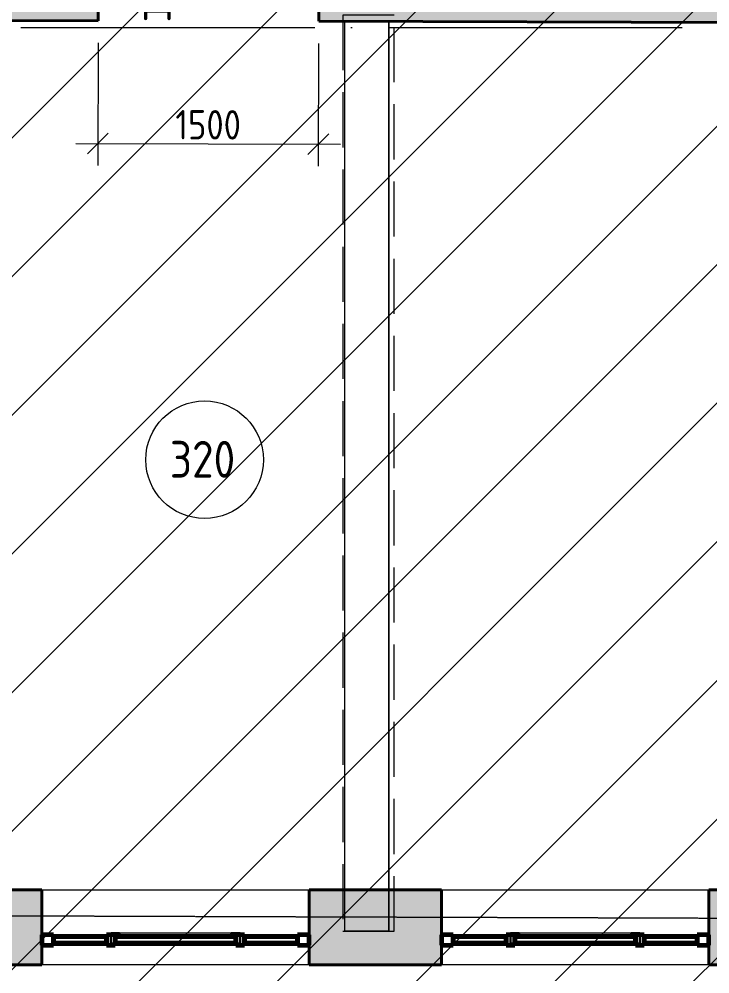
# Model space of a CAD drawing. Header units: millimetres. Extents: x -269164 to 430575, y -569542 to 36130.
# Drawn here: x 212087 to 216786, y -428454 to -421959 of the extents above; entities that cross this region are included whole.
import ezdxf

# ---------------------------------------------------------------- set-up
doc = ezdxf.new("R2010")
doc.units = ezdxf.units.MM
for name, pattern in [('ADSK_Линия сетки', [25, 20, -2.5, 0, -2.5]), ('ADSK_Сверху', [4.5, 3, -1.5]), ('GOST2.303 4', [7, 5, -2, 0])]:
    doc.linetypes.add(name, pattern=pattern)
for name, color, linetype, lineweight in [('_ Окна', 7, 'Continuous', 30), ('Витраж', 7, 'Continuous', 18), ('Каркас', 7, 'Continuous', 18), ('Марки дверей', 7, 'Continuous', 20), ('Марки помещений', 7, 'Continuous', 20), ('Окна', 7, 'Continuous', 18), ('Оси', 7, 'Continuous', 9), ('Панели витража', 7, 'Continuous', 18), ('Перекрытие', 7, 'Continuous', 18), ('Размеры', 7, 'Continuous', 9), ('Стены внутренние', 7, 'Continuous', 18), ('Стены наружные', 7, 'Continuous', 18)]:
    doc.layers.add(name, color=color, linetype=linetype, lineweight=lineweight)
doc.styles.add('GOST Common', font='GOST_Common.ttf', dxfattribs={"width": 0.9, "height": 200})
doc.styles.add('GOST Common_2', font='GOST_Common.ttf', dxfattribs={"width": 0.9, "height": 250})
doc.dimstyles.new('ADSK_Основной_2_мм_Округление_до_1_мм', dxfattribs={"dimscale": 304.8, "dimtxt": 201.142999, "dimasz": 0.463911, "dimexe": 0.492126, "dimexo": 0.492126, "dimgap": 0.098425, "dimtad": 1, "dimdec": 0, "dimdsep": 46, "dimtxsty": 'GOST Common', "dimblk1": 'OBLIQUE', "dimblk2": 'OBLIQUE', "dimsah": 1, "dimcen": 0.09, "dimdle": 0.492126, "dimazin": 2, "dimtfac": 1, "dimtdec": 4, "dimtix": 1, "dimtmove": 0, "dimatfit": 3, "dimfxl": 1, "dimtvp": 1, "dimtolj": 1, "dimtzin": 0, "dimlwd": 20, "dimlwe": 20, "dimarcsym": 2})

# ---------------------------------------------------------------- blocks, each defined once
blk = doc.blocks.new('Прямоугольный импост - 70х20_60мм-1225109-03 План 3-го этажа маркировочный')
at = {"layer": 'Витраж', "color": 253, "linetype": 'ADSK_Сверху', "true_color": 0xaaaaaa}
for p, q in [((39644.1, 2434.5), (39644.1, 2364.5)), ((39724.1, 2434.5), (39644.1, 2434.5)), ((40114.1, 2434.5), (40084.1, 2434.5)), ((39724.1, 2364.5), (39644.1, 2364.5)), ((40114.1, 2364.5), (40084.1, 2364.5))]:
    blk.add_line(p, q, dxfattribs=at)
blk = doc.blocks.new('Прямоугольный импост - 70х20_60мм-1424711-03 План 3-го этажа маркировочный')
at = {"layer": 'Витраж', "color": 253, "linetype": 'ADSK_Сверху', "true_color": 0xaaaaaa}
for p, q in [((-80, 35), (0, 35)), ((0, 35), (0, -35)), ((0, -35), (-80, -35))]:
    blk.add_line(p, q, dxfattribs=at)
blk = doc.blocks.new('Прямоугольный импост - 70х20_60мм-1424712-03 План 3-го этажа маркировочный')
at = {"layer": 'Витраж', "color": 253, "linetype": 'ADSK_Сверху', "true_color": 0xaaaaaa}
for p, q in [((0, 35), (-80, 35)), ((0, -35), (0, 35)), ((-80, -35), (0, -35))]:
    blk.add_line(p, q, dxfattribs=at)
blk = doc.blocks.new('Прямоугольный импост - 70х20_60мм-1225111-03 План 3-го этажа маркировочный')
at = {"layer": 'Витраж', "color": 253, "linetype": 'ADSK_Сверху', "true_color": 0xaaaaaa}
for p, q in [((40144.1, 2434.5), (40114.1, 2434.5)), ((40994.1, 2434.5), (40964.1, 2434.5)), ((40144.1, 2364.5), (40114.1, 2364.5)), ((40994.1, 2364.5), (40964.1, 2364.5))]:
    blk.add_line(p, q, dxfattribs=at)
blk = doc.blocks.new('Витраж-тент со смещением вовне - 60мм 30 сдвиг-1466942-03 План 3-го этажа маркировочный')
at = {"layer": '_ Окна', "color": 253, "linetype": 'ADSK_Сверху', "true_color": 0xaaaaaa}
for p, q in [((-440, 25), (-440, -45)), ((-440, 25), (-410, 25)), ((-440, -45), (-440, 25)), ((440, 25), (410, 25)), ((440, -45), (440, 25)), ((440, -45), (440, 25)), ((-380, -45), (-440, -45)), ((-380, -35), (-380, -45)), ((380, -35), (380, -45)), ((380, -45), (440, -45))]:
    blk.add_line(p, q, dxfattribs=at)
at = {"layer": 'Окна', "color": 253, "linetype": 'ADSK_Сверху', "true_color": 0xaaaaaa}
blk.add_line((-380, -45), (380, -45), dxfattribs=at)
blk = doc.blocks.new('Прямоугольный импост - 70х20_60мм-1225113-03 План 3-го этажа маркировочный')
at = {"layer": 'Витраж', "color": 253, "linetype": 'ADSK_Сверху', "true_color": 0xaaaaaa}
for p, q in [((41024.1, 2434.5), (40994.1, 2434.5)), ((41464.1, 2434.5), (41384.1, 2434.5)), ((41464.1, 2364.5), (41464.1, 2434.5)), ((41024.1, 2364.5), (40994.1, 2364.5)), ((41464.1, 2364.5), (41384.1, 2364.5))]:
    blk.add_line(p, q, dxfattribs=at)
blk = doc.blocks.new('Прямоугольный импост - 70х60мм-1424709-03 План 3-го этажа маркировочный')
at = {"layer": 'Витраж', "color": 253, "linetype": 'ADSK_Сверху', "true_color": 0xaaaaaa}
for p, q in [((-30, 35), (30, 35)), ((30, -35), (-30, -35))]:
    blk.add_line(p, q, dxfattribs=at)
blk = doc.blocks.new('Прямоугольный импост - 70х60мм-1225009-03 План 3-го этажа маркировочный')
at = {"layer": 'Витраж', "color": 253, "linetype": 'ADSK_Сверху', "true_color": 0xaaaaaa}
for p, q in [((41024.1, 2434.5), (41024.1, 2364.5)), ((41384.1, 2434.5), (41024.1, 2434.5)), ((41384.1, 2364.5), (41384.1, 2434.5)), ((41384.1, 2364.5), (41024.1, 2364.5))]:
    blk.add_line(p, q, dxfattribs=at)
blk = doc.blocks.new('Прямоугольный импост - 70х60мм-1242018-03 План 3-го этажа маркировочный')
at = {"layer": 'Витраж', "color": 253, "linetype": 'ADSK_Сверху', "true_color": 0xaaaaaa}
for p, q in [((40144.1, 2434.5), (40144.1, 2364.5)), ((40964.1, 2434.5), (40144.1, 2434.5)), ((40964.1, 2364.5), (40964.1, 2434.5)), ((40964.1, 2364.5), (40144.1, 2364.5))]:
    blk.add_line(p, q, dxfattribs=at)
blk = doc.blocks.new('Системная панель - _AR_Стекло_40мм_привязка по центру-V9-03 План 3-го этажа маркировочный')
at = {"layer": 'Панели витража', "color": 1, "lineweight": 60, "true_color": 0xff0000}
for p, q in [((180, 20), (-180, 20)), ((-180, 20), (-180, -20)), ((180, -20), (180, 20)), ((-180, -20), (180, -20))]:
    blk.add_line(p, q, dxfattribs=at)
blk = doc.blocks.new('Прямоугольный импост - 70х40_60мм-V7-03 План 3-го этажа маркировочный')
at = {"layer": 'Витраж'}
for p, q in [((41024.1, 2434.5), (41384.1, 2434.5)), ((41024.1, 2364.5), (41384.1, 2364.5))]:
    blk.add_line(p, q, dxfattribs=at)
blk = doc.blocks.new('Прямоугольный импост - 70х20_60мм-V10-03 План 3-го этажа маркировочный')
at = {"layer": 'Витраж', "color": 1, "lineweight": 60, "true_color": 0xff0000}
for p, q in [((-80, 35), (0, 35)), ((-80, -35), (-80, 35)), ((0, 35), (0, -35)), ((0, -35), (-80, -35))]:
    blk.add_line(p, q, dxfattribs=at)
blk = doc.blocks.new('Прямоугольный импост - 70х20_60мм-V11-03 План 3-го этажа маркировочный')
at = {"layer": 'Витраж', "color": 1, "lineweight": 60, "true_color": 0xff0000}
for p, q in [((0, 35), (-80, 35)), ((-80, 35), (-80, -35)), ((0, -35), (0, 35)), ((-80, -35), (0, -35))]:
    blk.add_line(p, q, dxfattribs=at)
blk = doc.blocks.new('Прямоугольный импост - 70х40_60мм-V8-03 План 3-го этажа маркировочный')
at = {"layer": 'Витраж'}
for p, q in [((39724.1, 2434.5), (40084.1, 2434.5)), ((39724.1, 2364.5), (40084.1, 2364.5))]:
    blk.add_line(p, q, dxfattribs=at)
blk = doc.blocks.new('Системная панель - _AR_Стекло_40мм_привязка по центру-V12-03 План 3-го этажа маркировочный')
at = {"layer": 'Панели витража', "color": 1, "lineweight": 60, "true_color": 0xff0000}
for p, q in [((410, 20), (-410, 20)), ((-410, 20), (-410, -20)), ((410, -20), (410, 20)), ((-410, -20), (410, -20))]:
    blk.add_line(p, q, dxfattribs=at)
blk = doc.blocks.new('Прямоугольный импост - 70х40_60мм-1229822-03 План 3-го этажа маркировочный')
at = {"layer": 'Витраж'}
for p, q in [((40144.1, 2434.5), (40964.1, 2434.5)), ((40144.1, 2364.5), (40964.1, 2364.5))]:
    blk.add_line(p, q, dxfattribs=at)
blk = doc.blocks.new('Прямоугольный импост - 70х60мм-V13-03 План 3-го этажа маркировочный')
at = {"layer": 'Витраж', "color": 1, "lineweight": 60, "true_color": 0xff0000}
for p, q in [((-30, 35), (30, 35)), ((-30, -35), (-30, 35)), ((30, 35), (30, -35)), ((30, -35), (-30, -35))]:
    blk.add_line(p, q, dxfattribs=at)
blk = doc.blocks.new('ADSK_Марка_Помещение_ОдноЗначение - Номер-247393-03 План 3-го этажа маркировочный')
at = {"layer": 'Марки помещений'}
blk.add_circle((0, 0), 4, dxfattribs=at)
blk = doc.blocks.new('_Oblique')
at = {"color": 0, "linetype": 'ByBlock', "lineweight": -2}
blk.add_line((-0.5, -0.5), (0.5, 0.5), dxfattribs=at)
blk = doc.blocks.new('*D10025')
at = {"layer": 'Defpoints', "color": 0, "lineweight": 40, "transparency": 16777216}
for p in [(212625.2, -421970.2), (214125.2, -421974.2), (214123, -422809.8)]:
    blk.add_point(p, dxfattribs=at)
at = {"layer": 'Размеры', "color": 0, "lineweight": 20, "transparency": 16777216}
for p, q in [((212624.8, -422120.2), (212622.6, -422955.9)), ((214124.8, -422124.2), (214122.6, -422959.8)), ((212473, -422805.5), (214273, -422810.2))]:
    blk.add_line(p, q, dxfattribs=at)
at = {"layer": 'Размеры', "color": 0, "lineweight": 20, "transparency": 16777216, "xscale": 141.4, "yscale": 141.4, "zscale": 141.4}
for p, rotation in [((212623, -422805.9), 179.8485505273575), ((214123, -422809.8), 359.8485505273575)]:
    blk.add_blockref('_Oblique', p, dxfattribs=dict(at, rotation=rotation))
at = {"layer": 'Размеры', "color": 0, "lineweight": 20, "transparency": 16777216, "insert": (213373.3, -422677.9), "char_height": 200, "width": 560.473, "attachment_point": 5, "rotation": 359.84855, "style": 'GOST Common'}
blk.add_mtext('\\A1;1500', dxfattribs=at)

msp = doc.modelspace()

# ---------------------------------------------------------------- hatches: boundary and pattern name
at = {"lineweight": 13, "true_color": 0x636466}
h = msp.add_hatch(dxfattribs=at)
h.set_pattern_fill('ANSI31', color=251, scale=210)
h.set_pattern_definition([(45, (-1914008.9, -109463.3), (-471.46345, 471.46345), [])])
h.paths.add_polyline_path([(234958.19, -379662.32), (191467.82, -379662.32), (191467.82, -437206.01), (234958.19, -437206.01)])
at = {"layer": 'Стены внутренние', "true_color": 0xc0c0c0}
h = msp.add_hatch(color=9, dxfattribs=at)
h.paths.add_polyline_path([(220305.97, -421990.5), (220303.14, -421610.49), (214126.17, -421594.16), (214125.16, -421974.16), (220248.21, -421990.35)])
h.paths.add_polyline_path([(212625.17, -421970.2), (212625.99, -421590.2), (208077.14, -421578.18), (208076.14, -421958.17), (211751.34, -421967.89)])
h.paths.add_polyline_path([(206533.18, -421954.1), (206533.18, -421574.09), (205555.17, -421571.51), (205555.17, -421951.51)])
h.paths.add_polyline_path([(204054.17, -421947.54), (204054.99, -421567.54), (197068.18, -421549.08), (197067.17, -421929.07), (203726.36, -421946.68)])
h.paths.add_polyline_path([(195521.88, -421924.99), (195522.89, -421544.99), (193346.25, -421539.24), (193345.24, -421919.24), (194979.68, -421923.56)])
h.paths.add_polyline_path([(191845.25, -421915.27), (191845.25, -421535.27), (188699, -421526.95), (188698, -421906.95)])
h.paths.add_polyline_path([(187164.01, -421902.9), (187164.01, -421522.9), (186315.93, -421520.65), (186316.67, -421900.66), (187139.3, -421902.83)])
at = {"layer": 'Стены наружные', "true_color": 0xc0c0c0}
h = msp.add_hatch(color=9, dxfattribs=at)
h.paths.add_polyline_path([(205545.95, -428392.41), (206570.09, -428392.41), (206570.09, -427882.41), (205545.95, -427882.41), (205545.95, -428067.23)])
h.paths.add_polyline_path([(186455.9, -428392.41), (186848.19, -428392.41), (186848.19, -427882.41), (186455.9, -427882.41), (186455.9, -428035.43)])
h.paths.add_polyline_path([(214060.74, -428392.41), (214960.07, -428392.41), (214960.07, -427882.41), (214060.74, -427882.41), (214060.74, -428089.06)])
h.paths.add_polyline_path([(211240.14, -428392.41), (212240.74, -428392.41), (212240.74, -427882.41), (211240.14, -427882.41), (211240.14, -428089.06)])
h.paths.add_polyline_path([(216788.36, -428392.41), (217827.01, -428392.41), (217827.01, -427882.41), (216780.07, -427882.41), (216780.07, -428392.41)])
h.paths.add_polyline_path([(219647.01, -428392.41), (220729.84, -428392.41), (220729.84, -427882.41), (219647.01, -427882.41), (219647.01, -428089.06)])
h.paths.add_polyline_path([(198117.68, -428392.41), (198117.68, -427882.41), (197123.9, -427882.41), (197123.9, -428392.41)])
h.paths.add_polyline_path([(199937.68, -428392.41), (200945.96, -428392.41), (200945.96, -427882.41), (199937.68, -427882.41), (199937.68, -428067.23)])
h.paths.add_polyline_path([(202765.96, -428392.41), (203725.95, -428392.41), (203725.95, -427882.41), (202765.96, -427882.41), (202765.96, -428067.23)])
h.paths.add_polyline_path([(208390.09, -428392.41), (209420.14, -428392.41), (209420.14, -427882.41), (208390.09, -427882.41), (208390.09, -428067.23)])
h.paths.add_polyline_path([(194790.99, -428392.41), (195303.9, -428392.41), (195303.9, -427882.41), (194287.12, -427882.41), (194287.12, -428392.41), (194761.34, -428392.41)])
h.paths.add_polyline_path([(192460.92, -428392.41), (192467.12, -428392.41), (192467.12, -427882.41), (191474.09, -427882.41), (191474.09, -428392.41)])
h.paths.add_polyline_path([(188668.19, -428392.41), (189654.09, -428392.41), (189654.09, -427882.41), (188668.19, -427882.41), (188668.19, -428035.43)])

# ---------------------------------------------------------------- linework, layer by layer
at = {"layer": 'Каркас', "color": 253, "linetype": 'ADSK_Сверху', "true_color": 0xb2b2b2}
for p, q in [((214601.38, -421975.42), (214301.38, -421974.63)), ((214301.38, -421974.63), (214301.38, -428162.19)), ((214601.38, -428162.19), (214601.38, -421975.42)), ((214601.38, -428162.19), (214301.38, -428162.19))]:
    msp.add_line(p, q, dxfattribs=at)
at = {"layer": 'Каркас', "color": 253, "linetype": 'ADSK_Сверху', "true_color": 0xaaaaaa}
for p, q in [((214301.38, -421974.63), (214301.38, -428162.19)), ((214301.38, -421974.63), (214601.38, -421975.42)), ((214601.38, -421975.42), (214601.38, -428162.19)), ((214301.38, -428162.19), (214601.38, -428162.19))]:
    msp.add_line(p, q, dxfattribs=at)
at = {"layer": 'Каркас', "color": 30, "linetype": 'GOST2.303 4', "ltscale": 75, "true_color": 0xf26722}
msp.add_lwpolyline([(214638.56, -421932.65), (214288.56, -421932.13), (214288.56, -428163.72), (214638.56, -428163.72), (214638.56, -421932.65)], dxfattribs=at)
at = {"layer": 'Оси', "linetype": 'ADSK_Линия сетки', "ltscale": 100}
msp.add_line((167096.68, -422015.13), (235324.62, -422015.13), dxfattribs=at)
at = {"layer": 'Перекрытие', "color": 9, "linetype": 'ADSK_Сверху', "true_color": 0xaad4d4}
msp.add_line((220554.64, -428088.49), (211878, -428059.78), dxfattribs=at)
at = {"layer": 'Стены внутренние', "lineweight": 40}
for p, q in [((212625.17, -421970.2), (212625.99, -421660.2)), ((214125.98, -421664.16), (214125.16, -421974.16)), ((211785.25, -421967.98), (212625.17, -421970.2)), ((214125.16, -421974.16), (218979.61, -421987))]:
    msp.add_line(p, q, dxfattribs=at)
at = {"layer": 'Стены наружные', "lineweight": 40}
for p, q in [((212240.74, -427882.41), (211785.25, -427882.41)), ((212240.74, -428392.41), (212240.74, -427882.41)), ((214960.07, -427882.41), (214060.74, -427882.41)), ((214060.74, -427882.41), (214060.74, -428392.41)), ((214960.07, -428392.41), (214960.07, -427882.41)), ((217827.01, -427882.41), (216780.07, -427882.41)), ((216780.07, -427882.41), (216780.07, -428392.41)), ((211240.14, -428392.41), (212240.74, -428392.41)), ((214060.74, -428392.41), (214960.07, -428392.41)), ((216780.07, -428392.41), (217827.01, -428392.41))]:
    msp.add_line(p, q, dxfattribs=at)
at = {"layer": 'Стены наружные'}
for p, q in [((212240.74, -427882.41), (214060.74, -427882.41)), ((214960.07, -427882.41), (216780.07, -427882.41)), ((214060.74, -428392.41), (212240.74, -428392.41)), ((216780.07, -428392.41), (214960.07, -428392.41))]:
    msp.add_line(p, q, dxfattribs=at)

# ---------------------------------------------------------------- block references
at = {"layer": '_ Окна', "color": 253, "linetype": 'ADSK_Сверху', "true_color": 0xaaaaaa, "rotation": 180}
for p in [(213150.74, -428222.41), (215870.07, -428222.41)]:
    msp.add_blockref('Витраж-тент со смещением вовне - 60мм 30 сдвиг-1466942-03 План 3-го этажа маркировочный', p, dxfattribs=at)
at = {"layer": 'Витраж', "color": 253, "linetype": 'ADSK_Сверху', "true_color": 0xaaaaaa}
for name, p in [('Прямоугольный импост - 70х20_60мм-1225109-03 План 3-го этажа маркировочный', (172596.64, -430621.92)), ('Прямоугольный импост - 70х60мм-1225009-03 План 3-го этажа маркировочный', (171296.64, -430621.92)), ('Прямоугольный импост - 70х20_60мм-1225111-03 План 3-го этажа маркировочный', (172596.64, -430621.92)), ('Прямоугольный импост - 70х60мм-1242018-03 План 3-го этажа маркировочный', (172596.64, -430621.92)), ('Прямоугольный импост - 70х20_60мм-1225113-03 План 3-го этажа маркировочный', (172596.64, -430621.92)), ('Прямоугольный импост - 70х60мм-1225009-03 План 3-го этажа маркировочный', (172596.64, -430621.92)), ('Прямоугольный импост - 70х20_60мм-1424712-03 План 3-го этажа маркировочный', (214060.74, -428222.41)), ('Прямоугольный импост - 70х20_60мм-1225109-03 План 3-го этажа маркировочный', (175315.97, -430621.92)), ('Прямоугольный импост - 70х60мм-1225009-03 План 3-го этажа маркировочный', (174015.97, -430621.92)), ('Прямоугольный импост - 70х20_60мм-1225111-03 План 3-го этажа маркировочный', (175315.97, -430621.92)), ('Прямоугольный импост - 70х60мм-1242018-03 План 3-го этажа маркировочный', (175315.97, -430621.92)), ('Прямоугольный импост - 70х20_60мм-1225113-03 План 3-го этажа маркировочный', (175315.97, -430621.92)), ('Прямоугольный импост - 70х60мм-1225009-03 План 3-го этажа маркировочный', (175315.97, -430621.92)), ('Прямоугольный импост - 70х20_60мм-1424712-03 План 3-го этажа маркировочный', (216780.07, -428222.41))]:
    msp.add_blockref(name, p, dxfattribs=at)
at = {"layer": 'Витраж', "color": 253, "linetype": 'ADSK_Сверху', "true_color": 0xaaaaaa, "extrusion": (0, 0, -1)}
for name, p in [('Прямоугольный импост - 70х20_60мм-1424711-03 План 3-го этажа маркировочный', (-212240.74, -428222.41)), ('Прямоугольный импост - 70х60мм-1424709-03 План 3-го этажа маркировочный', (-212710.74, -428222.41)), ('Прямоугольный импост - 70х60мм-1424709-03 План 3-го этажа маркировочный', (-213590.74, -428222.41)), ('Прямоугольный импост - 70х20_60мм-1424711-03 План 3-го этажа маркировочный', (-214960.07, -428222.41)), ('Прямоугольный импост - 70х60мм-1424709-03 План 3-го этажа маркировочный', (-215430.07, -428222.41)), ('Прямоугольный импост - 70х60мм-1424709-03 План 3-го этажа маркировочный', (-216310.07, -428222.41))]:
    msp.add_blockref(name, p, dxfattribs=at)
at = {"layer": 'Витраж', "extrusion": (0, 0, -1)}
for name, p in [('Прямоугольный импост - 70х20_60мм-V10-03 План 3-го этажа маркировочный', (-212240.74, -428222.41)), ('Прямоугольный импост - 70х60мм-V13-03 План 3-го этажа маркировочный', (-212710.74, -428222.41)), ('Прямоугольный импост - 70х60мм-V13-03 План 3-го этажа маркировочный', (-213590.74, -428222.41)), ('Прямоугольный импост - 70х20_60мм-V10-03 План 3-го этажа маркировочный', (-214960.07, -428222.41)), ('Прямоугольный импост - 70х60мм-V13-03 План 3-го этажа маркировочный', (-215430.07, -428222.41)), ('Прямоугольный импост - 70х60мм-V13-03 План 3-го этажа маркировочный', (-216310.07, -428222.41))]:
    msp.add_blockref(name, p, dxfattribs=at)
at = {"layer": 'Витраж'}
for name, p in [('Прямоугольный импост - 70х40_60мм-V8-03 План 3-го этажа маркировочный', (172596.64, -430621.92)), ('Прямоугольный импост - 70х40_60мм-1229822-03 План 3-го этажа маркировочный', (172596.64, -430621.92)), ('Прямоугольный импост - 70х40_60мм-V7-03 План 3-го этажа маркировочный', (172596.64, -430621.92)), ('Прямоугольный импост - 70х20_60мм-V11-03 План 3-го этажа маркировочный', (214060.74, -428222.41)), ('Прямоугольный импост - 70х40_60мм-V8-03 План 3-го этажа маркировочный', (175315.97, -430621.92)), ('Прямоугольный импост - 70х40_60мм-1229822-03 План 3-го этажа маркировочный', (175315.97, -430621.92)), ('Прямоугольный импост - 70х40_60мм-V7-03 План 3-го этажа маркировочный', (175315.97, -430621.92)), ('Прямоугольный импост - 70х20_60мм-V11-03 План 3-го этажа маркировочный', (216780.07, -428222.41))]:
    msp.add_blockref(name, p, dxfattribs=at)
at = {"layer": 'Марки помещений', "xscale": 99.99999999999993, "yscale": 99.99999999999993, "zscale": 99.99999999999993}
msp.add_blockref('ADSK_Марка_Помещение_ОдноЗначение - Номер-247393-03 План 3-го этажа маркировочный', (213348.8, -424956.22), dxfattribs=at)
at = {"layer": 'Панели витража', "rotation": 180}
for name, p in [('Системная панель - _AR_Стекло_40мм_привязка по центру-V9-03 План 3-го этажа маркировочный', (212500.74, -428222.41)), ('Системная панель - _AR_Стекло_40мм_привязка по центру-V12-03 План 3-го этажа маркировочный', (213150.74, -428222.41)), ('Системная панель - _AR_Стекло_40мм_привязка по центру-V9-03 План 3-го этажа маркировочный', (213800.74, -428222.41)), ('Системная панель - _AR_Стекло_40мм_привязка по центру-V9-03 План 3-го этажа маркировочный', (215220.07, -428222.41)), ('Системная панель - _AR_Стекло_40мм_привязка по центру-V12-03 План 3-го этажа маркировочный', (215870.07, -428222.41)), ('Системная панель - _AR_Стекло_40мм_привязка по центру-V9-03 План 3-го этажа маркировочный', (216520.07, -428222.41))]:
    msp.add_blockref(name, p, dxfattribs=at)

# ---------------------------------------------------------------- texts
at = {"layer": 'Марки дверей', "lineweight": 9, "insert": (212935.84, -421665.17), "char_height": 250, "width": 245.3164, "attachment_point": 1, "style": 'GOST Common_2'}
msp.add_mtext('\\fGOST Common|b0|i0|c204|p34|;\\W.9;Д', dxfattribs=at)
at = {"layer": 'Марки помещений', "lineweight": 9, "insert": (213112.54, -424828.5), "char_height": 250, "width": 584.4302, "attachment_point": 1, "style": 'GOST Common_2'}
msp.add_mtext('320', dxfattribs=at)

# ---------------------------------------------------------------- dimensions: what is measured, and where the dimension line sits
at = {"layer": 'Размеры', "lineweight": 20}
dim = msp.add_linear_dim(base=(214122.95, -422809.85), p1=(212625.17, -421970.2), p2=(214125.16, -421974.16), angle=359.848551, dimstyle='ADSK_Основной_2_мм_Округление_до_1_мм', override={"dimpost": '<>', "dimfxl": 1500}, dxfattribs=at)
dim.commit()
dim.dimension.update_dxf_attribs({"geometry": '*D10025', "text_midpoint": (213373.3, -422677.86)})

doc.saveas('drawing.dxf')
